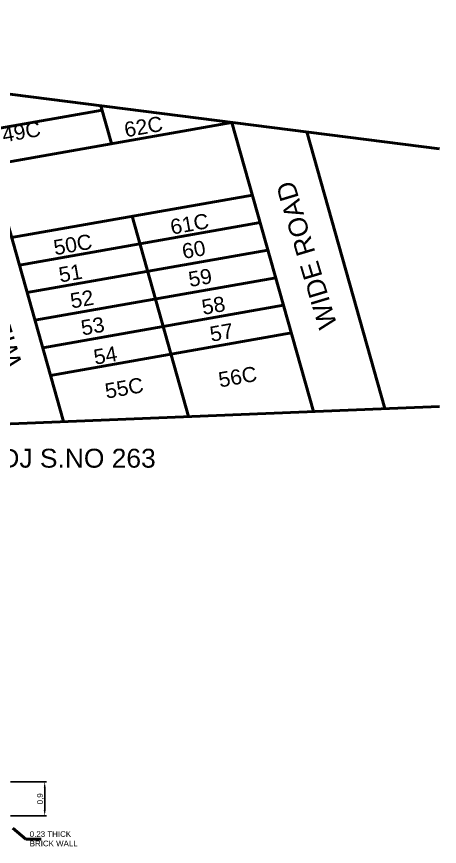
# Model space of a CAD drawing. Header units: metres. Extents: x 1078 to 2200, y 981 to 1979.
# Drawn here: x 1112.72 to 1123.92, y 1005.3 to 1027.28 of the extents above; entities that cross this region are included whole.
import ezdxf

# ---------------------------------------------------------------- set-up
doc = ezdxf.new("R2010")
doc.units = ezdxf.units.M
doc.layers.add('wall', color=7, linetype='Continuous', lineweight=50, plot=False)
doc.styles.get("Standard").update_dxf_attribs({"font": 'arial.ttf'})
doc.dimstyles.new('ISO-25', dxfattribs={"dimtxt": 0.15, "dimasz": 0.15, "dimexe": 0.05, "dimexo": 0.05, "dimgap": 0.02, "dimtad": 1, "dimtxsty": 'Standard', "dimcen": 2.5, "dimadec": 0, "dimazin": 0, "dimtfac": 1, "dimtmove": 0, "dimatfit": 3, "dimfxl": 1, "dimarcsym": 0})

# ---------------------------------------------------------------- blocks, each defined once
blk = doc.blocks.new('*D33')
at = {"layer": 'Defpoints', "color": 0, "transparency": 16777216}
for p in [(1112.509, 1007.013), (1112.509, 1006.113), (1113.465, 1006.113)]:
    blk.add_point(p, dxfattribs=at)
at = {"layer": 'wall', "color": 0, "lineweight": -2, "transparency": 16777216}
for p, q in [((1112.559, 1007.013), (1113.515, 1007.013)), ((1113.465, 1006.863), (1113.465, 1006.263)), ((1112.559, 1006.113), (1113.515, 1006.113))]:
    blk.add_line(p, q, dxfattribs=at)
at = {"layer": 'wall', "color": 0, "transparency": 16777216}
for points in [[(1113.44, 1006.863), (1113.49, 1006.863), (1113.465, 1007.013)], [(1113.44, 1006.263), (1113.49, 1006.263), (1113.465, 1006.113)]]:
    blk.add_solid(points, dxfattribs=at)
at = {"layer": 'wall', "color": 0, "transparency": 16777216, "insert": (1113.355, 1006.563), "char_height": 0.15, "attachment_point": 5, "rotation": 90}
blk.add_mtext('0,9', dxfattribs=at)

msp = doc.modelspace()

# ---------------------------------------------------------------- linework, layer by layer
at = {"layer": 'wall', "color": 18, "true_color": 0x000000}
for p, q in [((1096.416, 1027.283), (1123.918, 1023.78)), ((1114.983, 1024.807), (1111.795, 1024.245)), ((1114.951, 1024.922), (1115.234, 1023.918)), ((1118.423, 1024.48), (1112.046, 1023.356)), ((1118.966, 1022.555), (1112.589, 1021.431)), ((1115.778, 1021.993), (1117.275, 1016.688)), ((1119.172, 1021.826), (1112.795, 1020.701)), ((1119.378, 1021.096), (1113.001, 1019.972)), ((1119.584, 1020.367), (1113.207, 1019.242)), ((1119.79, 1019.637), (1113.413, 1018.513)), ((1119.997, 1018.904), (1113.62, 1017.78)), ((1103.566, 1016.132), (1122.376, 1016.895)), ((1122.376, 1016.895), (1123.918, 1016.958))]:
    msp.add_line(p, q, dxfattribs=at)
at = {"layer": 'wall', "color": 50}
for p, q in [((1111.479, 1025.365), (1113.966, 1016.554)), ((1118.423, 1024.48), (1120.585, 1016.823)), ((1120.407, 1024.227), (1122.475, 1016.899))]:
    msp.add_line(p, q, dxfattribs=at)
at = {"layer": 'wall'}
for p, q in [((1113.966, 1016.554), (1113.966, 1016.554)), ((1113.966, 1016.554), (1113.966, 1016.554)), ((1112.622, 1005.786), (1112.968, 1005.495)), ((1112.968, 1005.495), (1113.368, 1005.495))]:
    msp.add_line(p, q, dxfattribs=at)

# ---------------------------------------------------------------- texts
at = {"layer": 'wall', "color": 7, "true_color": 0xffffff, "char_height": 0.4, "attachment_point": 1, "rotation": 10}
for s, insert in [('^I62C', (1113.966, 1024.199)), ('      49C', (1111.389, 1024.179)), ('         61C', (1115.385, 1021.658)), ('^I50C', (1112.093, 1021.077)), ('^I60', (1115.496, 1020.978)), ('^I51', (1112.231, 1020.354)), ('^I59', (1115.666, 1020.235)), ('^I 52', (1112.382, 1019.639)), ('^I58', (1116.017, 1019.497)), ('^I  53', (1112.513, 1018.897)), ('^I57', (1116.232, 1018.784)), ('^I 54', (1113.002, 1018.149)), ('^I56C', (1116.46, 1017.574)), ('^I55C', (1113.455, 1017.277))]:
    msp.add_mtext_dynamic_manual_height_columns(s, width=5.12782, gutter_width=12.5, heights=[0], dxfattribs=dict(at, insert=insert))
at = {"layer": 'wall', "char_height": 0.5, "attachment_point": 1, "rotation": 106.6928}
for insert in [(1120.739, 1018.959), (1112.4, 1017.917)]:
    msp.add_mtext_dynamic_manual_height_columns('WIDE ROAD', width=20.10011, gutter_width=12.5, heights=[0], dxfattribs=dict(at, insert=insert))
at = {"layer": 'wall', "color": 7, "true_color": 0xffffff, "insert": (1111.825, 1015.835), "char_height": 0.5, "attachment_point": 1}
msp.add_mtext_dynamic_manual_height_columns('ADJ S.NO 263', width=23.64973, gutter_width=12.5, heights=[0], dxfattribs=at)
at = {"layer": 'wall', "insert": (1113.069, 1005.704), "char_height": 0.15, "attachment_point": 1}
msp.add_mtext_dynamic_manual_height_columns('0.23 THICK\\PBRICK WALL', width=23.64481, gutter_width=12.5, heights=[0], dxfattribs=at)

# ---------------------------------------------------------------- dimensions: what is measured, and where the dimension line sits
at = {"layer": 'wall'}
dim = msp.add_linear_dim(base=(1113.465, 1006.113), p1=(1112.509, 1007.013), p2=(1112.509, 1006.113), angle=90, dimstyle='ISO-25', dxfattribs=at)
dim.commit()
dim.dimension.update_dxf_attribs({"geometry": '*D33', "text_midpoint": (1113.355, 1006.563)})

doc.saveas('drawing.dxf')
